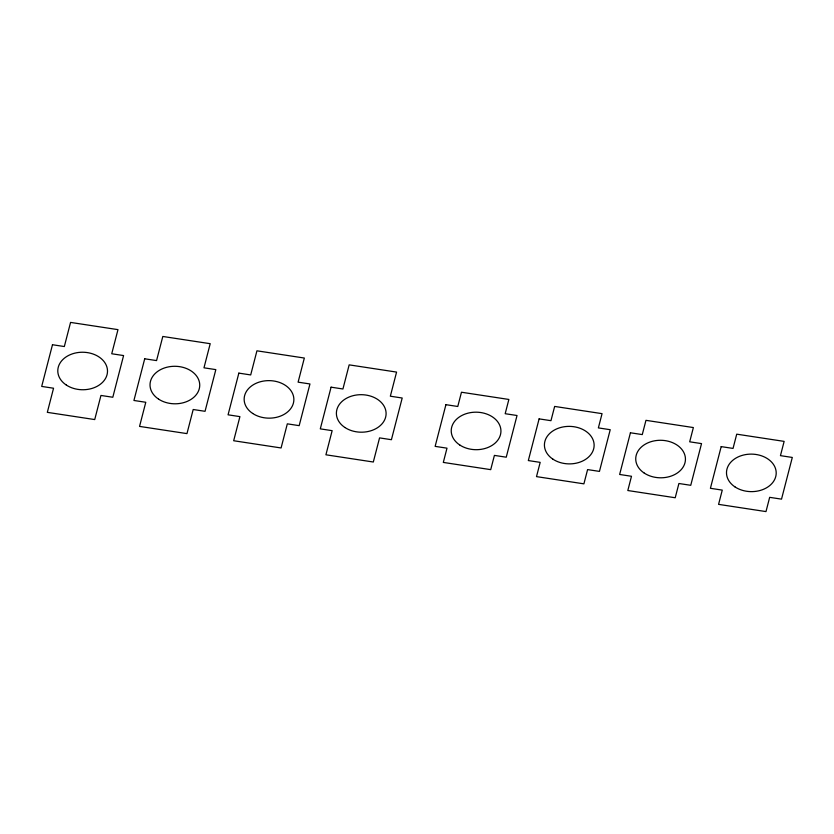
<?xml version="1.0" encoding="UTF-8"?>
<svg xmlns="http://www.w3.org/2000/svg" width="834" height="834" viewBox="0 0 834 834"><rect width="100%" height="100%" fill="white"/><g stroke="black" fill="none" stroke-linecap="round" stroke-linejoin="round"><path stroke-width="1.25" d="M52.479 344.734L41.7 386.423L53.553 388.227L47.319 412.35L94.722 419.565L100.956 395.452L112.809 397.255L123.588 355.565L111.735 353.762L117.98 329.638L70.567 322.414L64.333 346.537L52.479 344.734M144.709 358.787L133.93 400.476L145.783 402.28L139.549 426.403L186.962 433.617L193.196 409.504L205.049 411.308L215.829 369.618L203.976 367.815L210.21 343.691L162.807 336.467L156.563 360.59L144.709 358.787M238.847 373.121L228.068 414.811L239.921 416.625L233.676 440.738L281.089 447.962L287.323 423.839L299.177 425.653L309.956 383.963L298.103 382.16L304.337 358.036L256.935 350.812L250.7 374.935L238.847 373.121M331.077 387.174L320.298 428.864L332.151 430.667L325.917 454.791L373.319 462.015L379.564 437.892L391.417 439.706L402.197 398.016L390.343 396.202L396.577 372.089L349.165 364.865L342.93 388.988L331.077 387.174M445.919 404.678L435.139 446.367L446.993 448.171L443.313 462.422L490.715 469.646L494.406 455.395L506.248 457.199L517.028 415.509L505.185 413.706L508.865 399.455L461.463 392.23L457.772 406.481L445.919 404.678M539.108 418.877L528.329 460.566L540.182 462.37L536.502 476.621L583.904 483.845L587.595 469.594L599.448 471.398L610.227 429.708L598.374 427.905L602.054 413.654L554.652 406.429L550.961 420.68L539.108 418.877M630.421 432.783L619.641 474.473L631.494 476.277L627.814 490.528L675.217 497.752L678.907 483.501L690.75 485.305L701.53 443.615L689.687 441.812L693.367 427.561L645.964 420.336L642.274 434.587L630.421 432.783M721.191 446.617L710.412 488.297L722.265 490.111L718.574 504.361L765.987 511.586L769.667 497.335L781.521 499.139L792.3 457.449L780.447 455.645L784.137 441.384L736.724 434.17L733.044 448.421L721.191 446.617M66.334 385.058A24.853 18.755 0.7 0 0 107.044 374.706A24.853 18.755 0.7 0 0 74.57 353.209A24.853 18.755 0.7 0 0 66.334 385.058M644.275 473.107A24.853 18.755 0.7 0 0 684.985 462.766A24.853 18.755 0.7 0 0 652.511 441.259A24.853 18.755 0.7 0 0 644.275 473.107M735.035 486.941A24.853 18.755 0.7 0 0 775.745 476.589A24.853 18.755 0.7 0 0 743.271 455.093A24.853 18.755 0.7 0 0 735.035 486.941M158.564 399.111A24.853 18.755 0.7 0 0 199.274 388.759A24.853 18.755 0.7 0 0 166.8 367.262A24.853 18.755 0.7 0 0 158.564 399.111M252.692 413.456A24.853 18.755 0.7 0 0 293.412 403.103A24.853 18.755 0.7 0 0 260.927 381.607A24.853 18.755 0.7 0 0 252.692 413.456M344.932 427.508A24.853 18.755 0.7 0 0 385.642 417.156A24.853 18.755 0.7 0 0 353.168 395.66A24.853 18.755 0.7 0 0 344.932 427.508M552.963 459.2A24.853 18.755 0.7 0 0 593.672 448.848A24.853 18.755 0.7 0 0 561.199 427.352A24.853 18.755 0.7 0 0 552.963 459.2M459.774 445.002A24.853 18.755 0.7 0 0 500.483 434.65A24.853 18.755 0.7 0 0 468.01 413.153A24.853 18.755 0.7 0 0 459.774 445.002"/></g></svg>
